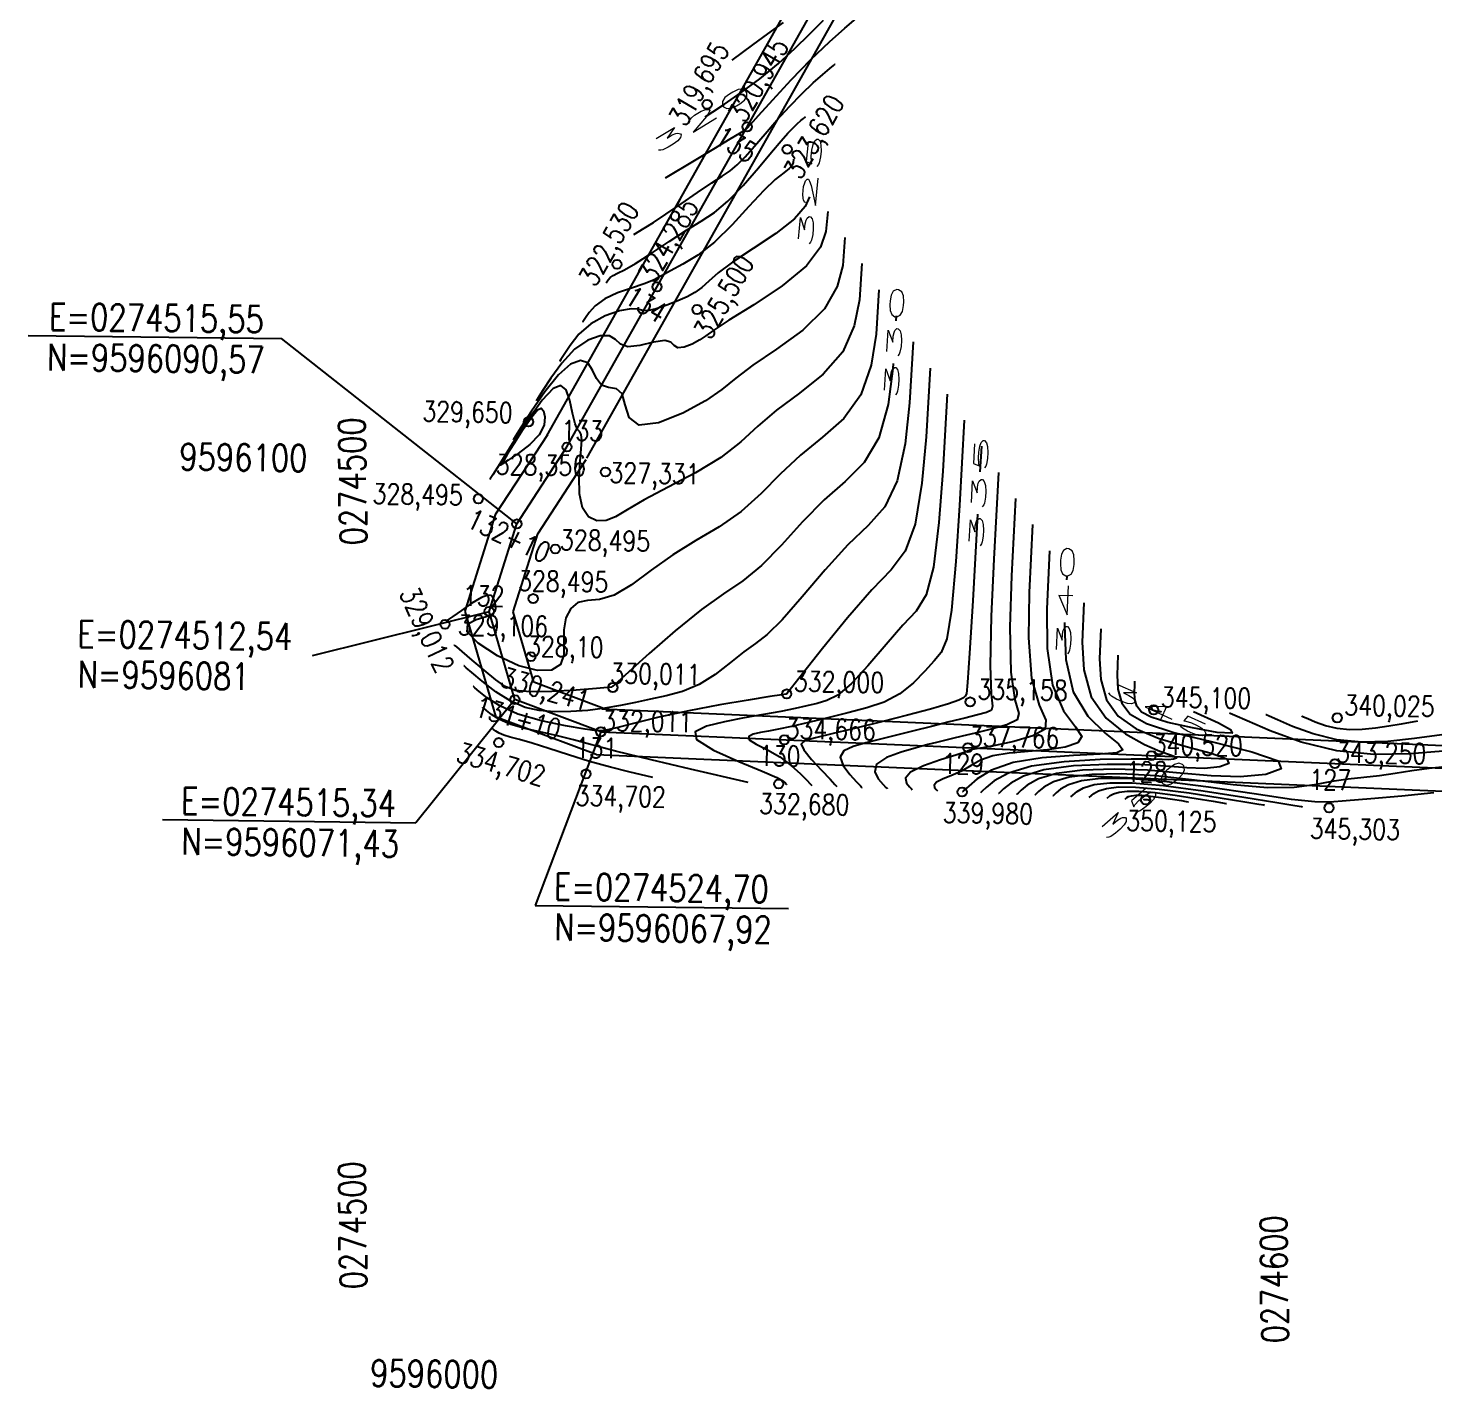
# Model space of a CAD drawing. Header units: millimetres. Extents: x 276147 to 291056, y 9594849 to 9609891.
# Drawn here: x 282747.4 to 282900.5, y 9603649.4 to 9603797.4 of the extents above; entities that cross this region are included whole.
import ezdxf
from ezdxf.enums import TextEntityAlignment as Align

# ---------------------------------------------------------------- set-up
doc = ezdxf.new("R2010")
doc.units = ezdxf.units.MM
doc.header["$LTSCALE"] = 10
doc.linetypes.add('CONTINUO', pattern=[0])
for name, color, linetype in [('Curvas mestras', 30, 'Continuous'), ('Curvas simples', 9, 'Continuous'), ('Curvas texto', 2, 'Continuous'), ('LINHA02', 8, 'Continuous'), ('TEXTO-PAPEL', 7, 'Continuous'), ('TEXTO02', 3, 'Continuous'), ('Top_malha_coord', 8, 'Continuous')]:
    doc.layers.add(name, color=color, linetype=linetype)
doc.styles.add('ROMANS', font='romans.shx', dxfattribs={"width": 0.8, "height": 4})
doc.styles.add('SIMPLEX', font='simplex', dxfattribs={"height": 0.2})

# ---------------------------------------------------------------- blocks, each defined once
blk = doc.blocks.new('Curvas')
at = {"layer": 'Curvas mestras', "linetype": 'CONTINUO'}
for points in [[(274536.068658, 9596133.833814, 320), (274536.902172, 9596134.36753, 320), (274538.18938, 9596135.22857, 320), (274539.9726, 9596136.469699, 320), (274542.026804, 9596137.983763, 320), (274544.06013, 9596139.623627, 320), (274545.848486, 9596141.261944, 320), (274547.438867, 9596142.850508, 320), (274548.946041, 9596144.360898, 320)], [(274547.433571, 9596125.103606, 325), (274546.974912, 9596124.053117, 325), (274545.812895, 9596122.709245, 325), (274543.767609, 9596121.135113, 325), (274541.306189, 9596119.50537, 325), (274539.057531, 9596118.022546, 325), (274537.496604, 9596116.843901, 325), (274536.482668, 9596115.945621, 325), (274535.721055, 9596115.258622, 325), (274534.956861, 9596114.714688, 325), (274534.094237, 9596114.249075, 325), (274533.0771, 9596113.797907, 325), (274531.895996, 9596113.327493, 325), (274530.727989, 9596112.924881, 325), (274529.796774, 9596112.707306, 325), (274529.228036, 9596112.739371, 325), (274528.755419, 9596112.87516, 325), (274528.014561, 9596112.916127, 325), (274526.755037, 9596112.694086, 325), (274525.182187, 9596112.162288, 325), (274523.615293, 9596111.304345, 325), (274522.320309, 9596110.154153, 325), (274521.349886, 9596108.946749, 325), (274520.703349, 9596107.96745, 325), (274520.362181, 9596107.4255, 325), (274520.236488, 9596107.225835, 325), (274520.218531, 9596107.197311, 325)], [(274556.852464, 9596112.165731, 330), (274556.818509, 9596111.62053, 330)], [(274556.529805, 9596106.984894, 330), (274556.49585, 9596106.439693, 330), (274555.988888, 9596102.525408, 330), (274554.996174, 9596098.870164, 330), (274553.391001, 9596096.183637, 330), (274551.326278, 9596094.131653, 330), (274549.024819, 9596092.119078, 330), (274546.683241, 9596089.721219, 330), (274544.393377, 9596087.195153, 330), (274542.220864, 9596084.968399, 330), (274540.179146, 9596083.313516, 330), (274538.072908, 9596081.883232, 330), (274535.654645, 9596080.175314, 330), (274532.813667, 9596077.873606, 330), (274529.98656, 9596075.406247, 330), (274527.746726, 9596073.387449, 330), (274526.507671, 9596072.269691, 330), (274526.043314, 9596071.858511, 330), (274525.967676, 9596071.797713, 330), (274525.959138, 9596071.790717, 330), (274525.953505, 9596071.779411, 330), (274525.950944, 9596071.765299, 330), (274525.88706, 9596071.745007, 330), (274525.439233, 9596071.695645, 330), (274524.220283, 9596071.589448, 330), (274522.025762, 9596071.419656, 330), (274519.382148, 9596071.263548, 330), (274516.998649, 9596071.219408, 330), (274515.391375, 9596071.377661, 330), (274514.304036, 9596071.797279, 330), (274513.287245, 9596072.529373, 330), (274512.019031, 9596073.56947, 330), (274510.687099, 9596074.690763, 330), (274509.606569, 9596075.610864, 330), (274509.008571, 9596076.121312, 330), (274508.788256, 9596076.309372, 330), (274508.756782, 9596076.336238, 330)], [(274566.144363, 9596097.960191, 335), (274565.991882, 9596095.194253, 335)], [(274565.736221, 9596090.556676, 335), (274565.583741, 9596087.790738, 335), (274565.207753, 9596081.117359, 335), (274564.870955, 9596075.434936, 335), (274564.648743, 9596072.237408, 335), (274564.509644, 9596071.011368, 335), (274564.395466, 9596070.741568, 335), (274564.208905, 9596070.575545, 335), (274563.696199, 9596070.311947, 335), (274562.564471, 9596069.912206, 335), (274560.622497, 9596069.355051, 335), (274558.085655, 9596068.688414, 335), (274555.270976, 9596067.97753, 335), (274552.486345, 9596067.286555, 335), (274550.003073, 9596066.67534, 335), (274548.083322, 9596066.202659, 335), (274546.933298, 9596065.878958, 335), (274546.535365, 9596065.52136, 335), (274546.815926, 9596064.89866, 335), (274547.652218, 9596063.874959, 335), (274548.724817, 9596062.695584, 335), (274549.665133, 9596061.701169, 335), (274550.193833, 9596061.146375, 335), (274550.388618, 9596060.941978, 335), (274550.416444, 9596060.912778, 335)], [(274575.436263, 9596083.754651, 340), (274575.420879, 9596083.41519, 340)], [(274575.210615, 9596078.775334, 340), (274575.195232, 9596078.435873, 340), (274575.353518, 9596074.757362, 340), (274576.13876, 9596071.238181, 340), (274577.731983, 9596068.565913, 340), (274579.612709, 9596066.738605, 340), (274581.085089, 9596065.58192, 340), (274581.563618, 9596064.923504, 340), (274580.904188, 9596064.598927, 340), (274579.073034, 9596064.445741, 340), (274576.162235, 9596064.306701, 340), (274572.767228, 9596064.045376, 340), (274569.609289, 9596063.530537, 340), (274567.261454, 9596062.69758, 340), (274565.70379, 9596061.748401, 340), (274564.768121, 9596060.951519, 340), (274564.289089, 9596060.507323, 340), (274564.112603, 9596060.343672, 340), (274564.087391, 9596060.320293, 340)], [(274585.554244, 9596069.136331, 345), (274585.673933, 9596069.071284, 345), (274585.68934, 9596069.032732, 345), (274585.542062, 9596069.041906, 345), (274585.298061, 9596069.085346, 345), (274585.054384, 9596069.140919, 345), (274584.887797, 9596069.191711, 345), (274584.79392, 9596069.241674, 345), (274584.74809, 9596069.299978, 345), (274584.728363, 9596069.371594, 345), (274584.723664, 9596069.444684, 345), (274584.725637, 9596069.503211, 345), (274584.727414, 9596069.535511, 345), (274584.728069, 9596069.547411, 345), (274584.728162, 9596069.549111, 345)], [(274615.436769, 9596060.216487, 345), (274611.933172, 9596059.858913, 345), (274608.570352, 9596059.582535, 345), (274605.86576, 9596059.369958, 345), (274604.079715, 9596059.225251, 345), (274602.444016, 9596059.238333, 345), (274599.933328, 9596059.520582, 345), (274595.860888, 9596060.123378, 345), (274590.89421, 9596060.858098, 345), (274586.039375, 9596061.476118, 345), (274582.111523, 9596061.780034, 345), (274579.162014, 9596061.777308, 345), (274577.051265, 9596061.526623, 345), (274575.636874, 9596061.09923, 345), (274574.76517, 9596060.616655, 345), (274574.279666, 9596060.212991, 345), (274574.037193, 9596059.988151, 345), (274573.947861, 9596059.905315, 345), (274573.935099, 9596059.893482, 345)], [(274583.803053, 9596059.484309, 350), (274583.824314, 9596059.496079, 350), (274583.858811, 9596059.506503, 350), (274583.910667, 9596059.512555, 350), (274583.985221, 9596059.512185, 350), (274584.088122, 9596059.503588, 350), (274584.219038, 9596059.486341, 350), (274584.353733, 9596059.465557, 350), (274584.461993, 9596059.447732, 350), (274584.521788, 9596059.437753, 350), (274584.543817, 9596059.434076, 350), (274584.546965, 9596059.433551, 350)]]:
    blk.add_polyline3d(points, dxfattribs=at)
at = {"layer": 'Curvas simples', "linetype": 'CONTINUO'}
for points in [[(274538.993716, 9596140.01528, 319), (274541.267573, 9596141.676071, 319), (274542.902495, 9596142.866389, 319), (274544.58811, 9596144.086475, 319)], [(274531.766286, 9596127.174127, 321), (274534.924175, 9596129.077182, 321), (274537.007848, 9596130.334199, 321), (274538.805558, 9596131.421406, 321), (274539.85839, 9596132.062835, 321), (274540.306168, 9596132.340531, 321), (274540.438398, 9596132.426042, 321), (274540.498153, 9596132.464355, 321), (274540.54276, 9596132.494195, 321), (274540.583112, 9596132.527726, 321), (274540.670734, 9596132.621778, 321), (274541.019691, 9596133.011843, 321), (274541.884683, 9596133.978078, 321), (274543.426132, 9596135.686815, 321), (274545.427359, 9596137.849075, 321), (274547.57741, 9596140.062052, 321), (274549.591393, 9596141.980452, 321), (274551.288665, 9596143.489022, 321), (274552.514645, 9596144.530022, 321), (274553.175288, 9596145.084517, 321), (274553.418682, 9596145.288805, 321), (274553.453453, 9596145.317989, 321)], [(274528.305968, 9596121.026332, 322), (274529.438253, 9596121.712612, 322), (274530.428674, 9596122.337411, 322), (274531.780537, 9596123.228009, 322), (274533.461124, 9596124.375422, 322), (274535.229128, 9596125.591899, 322), (274536.791095, 9596126.644994, 322), (274537.937301, 9596127.379891, 322), (274538.792945, 9596127.952279, 322), (274539.566957, 9596128.595473, 322), (274540.435039, 9596129.494694, 322), (274541.439977, 9596130.642772, 322), (274542.591333, 9596131.984445, 322), (274543.882836, 9596133.453878, 322), (274545.244908, 9596134.942964, 322), (274546.592139, 9596136.333025, 322), (274547.837426, 9596137.519211, 322), (274548.886885, 9596138.451991, 322), (274549.644933, 9596139.095662, 322), (274550.053422, 9596139.438518, 322), (274550.203918, 9596139.564834, 322), (274550.225418, 9596139.582879, 322)], [(274525.282069, 9596115.756573, 323), (274525.501623, 9596116.090589, 323), (274525.716212, 9596116.328227, 323), (274526.043874, 9596116.568502, 323), (274526.530242, 9596116.80167, 323), (274527.300335, 9596117.169138, 323), (274528.49902, 9596117.850099, 323), (274530.194243, 9596118.947032, 323), (274532.146263, 9596120.25556, 323), (274534.038421, 9596121.494597, 323), (274535.641524, 9596122.482288, 323), (274537.076265, 9596123.433721, 323), (274538.550803, 9596124.663221, 323), (274540.199344, 9596126.367609, 323), (274541.860264, 9596128.273701, 323), (274543.297983, 9596129.990811, 323), (274544.339541, 9596131.220942, 323), (274545.062457, 9596132.036854, 323), (274545.606868, 9596132.603997, 323), (274546.083459, 9596133.05797, 323), (274546.485104, 9596133.414959, 323), (274546.775221, 9596133.661303, 323), (274546.931557, 9596133.792519, 323), (274546.989154, 9596133.840862, 323), (274546.997382, 9596133.847768, 323)], [(274545.702184, 9596129.212379, 324), (274545.667215, 9596128.863312, 324), (274545.540918, 9596128.574047, 324), (274545.220942, 9596128.203995, 324), (274544.623934, 9596127.729281, 324), (274543.709456, 9596126.991711, 324), (274542.447802, 9596125.799511, 324), (274540.839573, 9596124.058111, 324), (274539.006597, 9596122.06175, 324), (274537.101014, 9596120.201875, 324), (274535.268464, 9596118.784734, 324), (274533.628601, 9596117.775802, 324), (274532.294583, 9596117.055359, 324), (274531.312148, 9596116.511808, 324), (274530.457369, 9596116.066048, 324), (274529.438901, 9596115.6471, 324), (274528.063363, 9596115.190468, 324), (274526.529237, 9596114.657587, 324), (274525.132967, 9596114.016377, 324), (274524.108152, 9596113.26488, 324), (274523.436991, 9596112.52163, 324), (274523.038836, 9596111.935284, 324), (274522.835792, 9596111.612747, 324), (274522.760987, 9596111.493918, 324), (274522.7503, 9596111.476942, 324)], [(274549.418944, 9596123.530163, 326), (274549.225538, 9596121.358857, 326), (274548.613796, 9596119.651847, 326), (274547.09635, 9596117.618347, 326), (274544.456286, 9596115.431985, 326), (274541.351413, 9596113.358805, 326), (274538.65822, 9596111.687953, 326), (274537.018962, 9596110.618226, 326), (274536.138961, 9596109.987018, 326), (274535.489307, 9596109.541375, 326), (274534.668793, 9596109.097875, 326), (274533.787028, 9596108.751228, 326), (274533.081329, 9596108.665682, 326), (274532.687887, 9596108.926813, 326), (274532.338402, 9596109.30552, 326), (274531.663451, 9596109.494035, 326), (274530.428773, 9596109.293872, 326), (274528.940744, 9596108.94367, 326), (274527.640898, 9596108.791353, 326), (274526.836033, 9596109.07276, 326), (274526.293982, 9596109.575402, 326), (274525.647838, 9596109.974704, 326), (274524.621065, 9596109.991344, 326), (274523.298603, 9596109.526993, 326), (274521.855761, 9596108.528573, 326), (274520.460804, 9596107.024541, 326), (274519.253823, 9596105.369506, 326), (274518.367863, 9596103.999616, 326), (274517.88857, 9596103.238253, 326), (274517.711989, 9596102.957752, 326), (274517.686763, 9596102.91768, 326)], [(274551.277324, 9596120.689055, 327), (274551.043116, 9596117.629066, 327), (274550.457569, 9596115.370238, 327), (274549.071306, 9596112.931301, 327), (274546.689965, 9596110.619898, 327), (274543.845129, 9596108.552017, 327), (274541.249869, 9596106.795734, 327), (274539.395169, 9596105.375456, 327), (274537.883669, 9596104.140902, 327), (274536.095921, 9596102.898126, 327), (274533.634378, 9596101.567624, 327), (274530.989085, 9596100.527685, 327), (274528.871987, 9596100.271047, 327), (274527.781596, 9596101.088386, 327), (274527.362693, 9596102.462138, 327), (274527.046627, 9596103.672682, 327), (274526.403409, 9596104.203274, 327), (274525.557699, 9596104.348687, 327), (274524.772819, 9596104.606572, 327), (274524.233007, 9596105.326497, 327), (274523.806167, 9596106.265686, 327), (274523.281116, 9596107.033281, 327), (274522.487094, 9596107.288602, 327), (274521.415019, 9596106.891699, 327), (274520.096229, 9596105.752801, 327), (274518.6013, 9596103.894928, 327), (274517.157761, 9596101.792264, 327), (274516.032377, 9596100.031782, 327), (274515.41496, 9596099.051007, 327), (274515.18749, 9596098.689668, 327), (274515.154994, 9596098.638049, 327)], [(274553.135704, 9596117.847947, 328), (274552.860694, 9596113.899275, 328), (274552.301342, 9596111.088628, 328), (274551.046262, 9596108.244256, 328), (274548.923643, 9596105.807811, 328), (274546.338845, 9596103.745229, 328), (274543.841519, 9596101.903516, 328), (274541.811344, 9596100.151252, 328), (274539.948109, 9596098.443325, 328), (274537.781633, 9596096.756193, 328), (274535.01415, 9596095.086886, 328), (274532.037568, 9596093.514709, 328), (274529.41621, 9596092.139533, 328), (274527.564882, 9596091.049301, 328), (274526.300303, 9596090.284229, 328), (274525.28967, 9596089.872603, 328), (274524.283138, 9596089.85108, 328), (274523.362674, 9596090.289788, 328), (274522.693199, 9596091.267227, 328), (274522.388464, 9596092.79118, 328), (274522.357537, 9596094.586566, 328), (274522.458315, 9596096.307594, 328), (274522.565433, 9596097.669949, 328), (274522.620469, 9596098.635246, 328), (274522.581739, 9596099.226579, 328), (274522.423063, 9596099.520158, 328), (274522.180281, 9596099.804638, 328), (274521.904739, 9596100.421791, 328), (274521.629981, 9596101.580233, 328), (274521.318352, 9596102.955971, 328), (274520.914394, 9596104.091857, 328), (274520.353123, 9596104.58586, 328), (274519.531434, 9596104.256404, 328), (274518.336696, 9596102.977028, 328), (274516.741795, 9596100.765315, 328), (274515.061698, 9596098.215022, 328), (274513.696891, 9596096.063948, 328), (274512.941349, 9596094.86376, 328), (274512.662991, 9596094.421585, 328), (274512.623225, 9596094.358417, 328)], [(274554.994084, 9596115.006839, 329), (274554.678272, 9596110.169484, 329), (274554.145115, 9596106.807018, 329), (274553.021218, 9596103.55721, 329), (274551.157322, 9596100.995724, 329), (274548.832562, 9596098.938441, 329), (274546.433169, 9596097.011297, 329), (274544.247292, 9596094.936236, 329), (274542.170743, 9596092.819239, 329), (274540.001248, 9596090.862296, 329), (274537.596648, 9596089.200201, 329), (274535.055238, 9596087.69897, 329), (274532.535428, 9596086.157424, 329), (274530.175796, 9596084.465658, 329), (274528.035605, 9596082.878871, 329), (274526.154283, 9596081.743538, 329), (274524.562118, 9596081.274371, 329), (274523.252821, 9596081.159026, 329), (274522.210959, 9596080.953395, 329), (274521.426189, 9596080.310432, 329), (274520.908535, 9596079.271319, 329), (274520.673113, 9596077.974301, 329), (274520.678945, 9596076.567729, 329), (274520.660683, 9596075.240396, 329), (274520.296888, 9596074.191202, 329), (274519.334721, 9596073.595321, 329), (274517.795751, 9596073.533012, 329), (274515.770149, 9596074.060806, 329), (274513.439388, 9596075.162087, 329), (274511.350143, 9596076.527655, 329), (274510.140395, 9596077.775162, 329), (274510.227827, 9596078.612737, 329), (274511.148951, 9596079.110421, 329), (274512.219986, 9596079.428733, 329), (274512.896694, 9596079.706493, 329), (274513.193015, 9596079.995716, 329), (274513.262436, 9596080.326721, 329), (274513.23436, 9596080.714983, 329), (274513.141874, 9596081.11662, 329), (274512.993984, 9596081.472908, 329), (274512.777408, 9596081.717931, 329), (274512.389705, 9596081.757003, 329), (274511.70615, 9596081.488248, 329), (274510.674017, 9596080.869365, 329), (274509.528601, 9596080.096366, 329), (274508.577197, 9596079.424839, 329), (274508.048037, 9596079.04794, 329), (274507.853083, 9596078.909082, 329), (274507.825232, 9596078.889246, 329)], [(274558.710844, 9596109.324623, 331), (274558.313428, 9596102.709902, 331), (274557.832661, 9596098.243798, 331), (274556.97113, 9596094.183119, 331), (274555.62468, 9596091.37155, 331), (274553.819994, 9596089.324865, 331), (274551.616468, 9596087.226859, 331), (274549.11919, 9596084.506203, 331), (274546.616012, 9596081.571068, 331), (274544.440479, 9596079.074502, 331), (274542.817959, 9596077.478118, 331), (274541.541099, 9596076.47779, 331), (274540.294367, 9596075.577956, 331), (274538.829723, 9596074.412044, 331), (274537.169092, 9596073.129433, 331), (274535.40189, 9596072.008488, 331), (274533.608755, 9596071.25478, 331), (274531.835202, 9596070.782696, 331), (274530.117968, 9596070.433829, 331), (274528.473898, 9596070.082707, 331), (274526.840275, 9596069.735602, 331), (274525.134491, 9596069.431722, 331), (274523.306742, 9596069.206236, 331), (274521.438439, 9596069.078141, 331), (274519.6438, 9596069.062397, 331), (274518.001705, 9596069.18775, 331), (274516.449693, 9596069.538109, 331), (274514.889968, 9596070.211172, 331), (274513.279385, 9596071.237265, 331), (274511.793401, 9596072.377228, 331), (274510.662123, 9596073.324528, 331), (274510.044819, 9596073.851456, 331), (274509.817391, 9596074.045587, 331), (274509.784902, 9596074.07332, 331)], [(274560.569223, 9596106.483515, 332), (274560.131006, 9596098.980111, 332), (274559.676434, 9596093.962188, 332), (274558.946086, 9596089.496073, 332), (274557.858358, 9596086.559463, 332), (274556.313709, 9596084.51808, 332), (274554.208116, 9596082.334651, 332), (274551.555132, 9596079.29121, 332), (274548.838635, 9596075.947022, 332), (274546.660078, 9596073.180656, 332), (274545.457374, 9596071.643347, 332), (274545.014265, 9596071.076965, 332), (274544.950953, 9596070.996046, 332), (274544.883291, 9596070.985335, 332), (274544.40974, 9596070.91043, 332), (274543.124416, 9596070.70714, 332), (274540.767124, 9596070.328738, 332), (274537.660437, 9596069.798362, 332), (274534.272621, 9596069.15661, 332), (274531.040347, 9596068.455851, 332), (274528.27392, 9596067.795518, 332), (274526.252051, 9596067.286812, 332), (274525.088846, 9596067.017973, 332), (274524.239975, 9596066.985397, 332), (274522.996498, 9596067.162517, 332), (274520.866942, 9596067.52712, 332), (274518.229677, 9596068.074392, 332), (274515.680538, 9596068.803872, 332), (274513.701768, 9596069.684837, 332), (274512.321252, 9596070.565516, 332), (274511.453284, 9596071.263878, 332), (274511.002729, 9596071.648469, 332), (274510.836735, 9596071.790161, 332), (274510.813021, 9596071.810403, 332)], [(274562.427603, 9596103.642407, 333), (274561.948584, 9596095.25032, 333), (274561.520207, 9596089.680578, 333), (274560.921043, 9596084.809027, 333), (274560.12182, 9596081.785445, 333), (274559.045688, 9596080.01584, 333), (274557.603901, 9596078.470283, 333), (274555.773061, 9596076.385972, 333), (274553.791163, 9596074.068637, 333), (274551.961554, 9596072.091139, 333), (274550.507935, 9596070.879448, 333), (274549.335447, 9596070.271979, 333), (274548.26959, 9596069.960254, 333), (274547.148155, 9596069.686526, 333), (274545.858108, 9596069.395947, 333), (274544.298708, 9596069.084401, 333), (274542.412715, 9596068.747301, 333), (274540.316893, 9596068.378202, 333), (274538.171508, 9596067.970191, 333), (274536.214248, 9596067.501015, 333), (274534.992476, 9596066.887047, 333), (274535.130979, 9596066.02932, 333), (274536.970757, 9596064.887651, 333), (274539.717671, 9596063.657007, 333), (274542.293796, 9596062.59114, 333), (274543.86545, 9596061.883277, 333), (274544.575923, 9596061.484556, 333), (274544.812747, 9596061.28559, 333), (274544.903649, 9596061.190202, 333), (274544.937139, 9596061.155059, 333), (274544.941923, 9596061.150038, 333)], [(274564.285983, 9596100.801299, 334), (274563.766162, 9596091.520529, 334), (274563.36398, 9596085.398969, 334), (274562.895999, 9596080.121982, 334), (274562.385281, 9596077.011426, 334), (274561.777666, 9596075.513604, 334), (274560.999684, 9596074.605926, 334), (274559.990983, 9596073.480759, 334), (274558.743681, 9596072.190292, 334), (274557.263012, 9596071.001672, 334), (274555.558471, 9596070.115605, 334), (274553.656594, 9596069.467046, 334), (274551.588179, 9596068.924509, 334), (274549.412959, 9596068.38775, 334), (274547.306406, 9596067.881486, 334), (274545.472931, 9596067.461672, 334), (274544.058804, 9596067.16601, 334), (274542.977754, 9596066.959178, 334), (274542.085369, 9596066.787603, 334), (274541.302935, 9596066.600046, 334), (274540.814519, 9596066.354606, 334), (274540.869887, 9596066.011721, 334), (274541.623179, 9596065.536625, 334), (274542.846044, 9596064.913747, 334), (274544.214507, 9596064.132312, 334), (274545.448762, 9596063.213459, 334), (274546.445688, 9596062.305975, 334), (274547.146332, 9596061.590558, 334), (274547.521302, 9596061.197082, 334), (274547.659448, 9596061.052117, 334), (274547.679184, 9596061.031408, 334)], [(274568.002743, 9596095.119083, 336), (274567.49237, 9596085.677144, 336), (274567.212709, 9596079.452531, 336), (274567.088151, 9596074.093366, 336), (274567.201655, 9596070.971985, 336), (274567.351491, 9596069.649971, 336), (274567.264757, 9596069.236217, 336), (274566.723602, 9596068.981654, 336), (274565.730384, 9596068.705361, 336), (274564.342512, 9596068.368451, 336), (274562.631953, 9596067.945814, 336), (274560.728914, 9596067.467444, 336), (274558.778164, 9596066.977109, 336), (274556.904844, 9596066.511056, 336), (274555.1556, 9596066.075442, 336), (274553.557453, 9596065.668898, 336), (274552.168346, 9596065.27191, 336), (274551.169907, 9596064.792364, 336), (274550.774686, 9596064.119997, 336), (274551.092249, 9596063.203097, 336), (274551.820225, 9596062.224159, 336), (274552.553259, 9596061.424227, 336), (274552.975794, 9596060.980838, 336), (274553.131465, 9596060.817484, 336), (274553.153704, 9596060.794148, 336)], [(274569.861123, 9596092.277975, 337), (274569.418086, 9596083.866826, 337), (274569.247911, 9596078.278739, 337), (274569.350803, 9596073.37957, 337), (274569.808882, 9596070.364944, 337), (274570.213954, 9596068.877947, 337), (274570.035251, 9596068.173529, 337), (274568.918691, 9596067.633832, 337), (274567.216949, 9596067.14977, 337), (274565.459389, 9596066.73945, 337), (274564.063176, 9596066.413624, 337), (274562.996693, 9596066.153628, 337), (274562.116123, 9596065.933446, 337), (274561.273201, 9596065.722745, 337), (274560.301859, 9596065.473942, 337), (274559.031584, 9596065.135137, 337), (274557.403393, 9596064.664862, 337), (274555.804448, 9596064.063368, 337), (274554.733446, 9596063.341334, 337), (274554.532279, 9596062.531235, 337), (274554.915632, 9596061.752733, 337), (274555.441385, 9596061.147286, 337), (274555.757756, 9596060.815301, 337), (274555.874313, 9596060.692991, 337), (274555.890964, 9596060.675518, 337)], [(274571.719503, 9596089.436867, 338), (274571.343801, 9596082.056508, 338), (274571.283113, 9596077.104947, 338), (274571.613456, 9596072.665774, 338), (274572.426732, 9596069.760217, 338), (274573.161404, 9596068.124435, 338), (274573.092574, 9596067.173316, 338), (274571.748499, 9596066.425648, 338), (274569.670052, 9596065.815811, 338), (274567.651264, 9596065.382083, 338), (274566.311945, 9596065.142184, 338), (274565.575038, 9596065.031615, 338), (274565.189265, 9596064.965316, 338), (274564.894382, 9596064.863646, 338), (274564.394276, 9596064.66861, 338), (274563.383865, 9596064.32763, 338), (274561.713248, 9596063.809815, 338), (274559.853237, 9596063.171023, 338), (274558.429822, 9596062.488801, 338), (274557.894567, 9596061.837486, 338), (274558.001322, 9596061.278572, 338), (274558.329511, 9596060.870344, 338), (274558.539717, 9596060.649764, 338), (274558.617161, 9596060.568497, 338), (274558.628225, 9596060.556888, 338)], [(274573.577883, 9596086.595759, 339), (274573.269517, 9596080.246191, 339), (274573.318316, 9596075.931154, 339), (274573.876108, 9596071.951977, 339), (274575.079357, 9596069.163065, 339), (274576.387057, 9596067.43152, 339), (274577.088831, 9596066.377618, 339), (274576.656058, 9596065.674576, 339), (274575.28712, 9596065.207369, 339), (274573.362149, 9596064.913912, 339), (274571.236951, 9596064.724314, 339), (274569.170021, 9596064.537464, 339), (274567.395524, 9596064.244447, 339), (274566.069681, 9596063.772819, 339), (274565.036932, 9596063.196033, 339), (274564.063769, 9596062.624015, 339), (274562.994485, 9596062.142938, 339), (274561.984563, 9596061.743953, 339), (274561.267286, 9596061.394457, 339), (274561.002361, 9596061.072089, 339), (274561.0552, 9596060.795455, 339), (274561.217637, 9596060.593403, 339), (274561.321678, 9596060.484226, 339), (274561.360009, 9596060.444004, 339), (274561.365485, 9596060.438258, 339)], [(274577.294642, 9596080.913543, 341), (274577.110218, 9596076.632027, 341), (274577.302881, 9596073.63534, 341), (274578.111706, 9596070.699111, 341), (274579.741004, 9596068.357032, 341), (274581.841994, 9596066.64745, 341), (274583.927621, 9596065.484877, 341), (274585.588703, 9596064.774024, 341), (274586.72756, 9596064.380415, 341), (274587.324383, 9596064.159771, 341), (274587.391394, 9596063.99488, 341), (274587.068917, 9596063.876785, 341), (274586.529305, 9596063.82359, 341), (274585.838973, 9596063.84139, 341), (274584.640596, 9596063.888245, 341), (274582.47091, 9596063.910202, 341), (274579.092722, 9596063.84796, 341), (274575.173112, 9596063.620817, 341), (274571.605228, 9596063.14272, 341), (274569.086921, 9596062.381752, 341), (274567.534864, 9596061.522532, 341), (274566.67043, 9596060.803813, 341), (274566.238709, 9596060.403488, 341), (274566.079655, 9596060.256, 341), (274566.056932, 9596060.234931, 341)], [(274579.153022, 9596078.072435, 342), (274579.013579, 9596074.835191, 342), (274579.159251, 9596072.569404, 342), (274579.770802, 9596070.349328, 342), (274581.052788, 9596068.568778, 342), (274582.991881, 9596067.208203, 342), (274585.520284, 9596066.14471, 342), (274588.456283, 9596065.271123, 342), (274591.162511, 9596064.543149, 342), (274592.887682, 9596063.93221, 342), (274593.094298, 9596063.423798, 342), (274592.099994, 9596063.05967, 342), (274590.436189, 9596062.895651, 342), (274588.509157, 9596062.955684, 342), (274586.224587, 9596063.136183, 342), (274583.363026, 9596063.301681, 342), (274579.847423, 9596063.330978, 342), (274576.170338, 9596063.159939, 342), (274572.966737, 9596062.738696, 342), (274570.724409, 9596062.061122, 342), (274569.34244, 9596061.296063, 342), (274568.572739, 9596060.656108, 342), (274568.18833, 9596060.299654, 342), (274568.046706, 9596060.168329, 342), (274568.026474, 9596060.149568, 342)], [(274581.011402, 9596075.231327, 343), (274580.916941, 9596073.038355, 343), (274581.015622, 9596071.503467, 343), (274581.429898, 9596069.999545, 343), (274582.364571, 9596068.780525, 343), (274584.141768, 9596067.768957, 343), (274587.112947, 9596066.804543, 343), (274591.323864, 9596065.768222, 343), (274595.597461, 9596064.705883, 343), (274598.450981, 9596063.704649, 343), (274598.797202, 9596062.852715, 343), (274597.131071, 9596062.242555, 343), (274594.343074, 9596061.967713, 343), (274591.17934, 9596062.069977, 343), (274587.808579, 9596062.38412, 343), (274584.255143, 9596062.69316, 343), (274580.602123, 9596062.813997, 343), (274577.167563, 9596062.699062, 343), (274574.328246, 9596062.334672, 343), (274572.361897, 9596061.740491, 343), (274571.150017, 9596061.069593, 343), (274570.475048, 9596060.508402, 343), (274570.137951, 9596060.19582, 343), (274570.013758, 9596060.080658, 343), (274569.996016, 9596060.064206, 343)], [(274589.244857, 9596069.077296, 344), (274591.95668, 9596067.849637, 344), (274593.273264, 9596067.134123, 344), (274593.442735, 9596066.710055, 344), (274591.822687, 9596066.810967, 344), (274589.138671, 9596067.288803, 344), (274586.458229, 9596067.900109, 344), (274584.625764, 9596068.458816, 344), (274583.593118, 9596069.00841, 344), (274583.088994, 9596069.649762, 344), (274582.871992, 9596070.43753, 344), (274582.820302, 9596071.241519, 344), (274582.842011, 9596071.885318, 344), (274582.861554, 9596072.240619, 344), (274582.868754, 9596072.371519, 344), (274582.869782, 9596072.390219, 344)], [(274540.746673, 9596061.36256, 333), (274534.462707, 9596062.809444, 333), (274530.205326, 9596063.807228, 333), (274526.305267, 9596064.756153, 333), (274523.582554, 9596065.473514, 333), (274521.726813, 9596065.992848, 333), (274520.145072, 9596066.401754, 333), (274518.385248, 9596066.780792, 333), (274516.558802, 9596067.182374, 333), (274514.918088, 9596067.651872, 333), (274513.663997, 9596068.208054, 333), (274512.791584, 9596068.763261, 333), (274512.244445, 9596069.203227, 333), (274511.960638, 9596069.445483, 333), (274511.856078, 9596069.534735, 333), (274511.841141, 9596069.547485, 333)], [(274630.088435, 9596067.307087, 343), (274629.186941, 9596067.067333, 343), (274628.480493, 9596066.884788, 343), (274627.642836, 9596066.677525, 343), (274626.703562, 9596066.460164, 343), (274625.551759, 9596066.216114, 343), (274624.041388, 9596065.920979, 343), (274622.046858, 9596065.561144, 343), (274619.524379, 9596065.166109, 343), (274616.450613, 9596064.776155, 343), (274612.845342, 9596064.459579, 343), (274608.900846, 9596064.396733, 343), (274604.852529, 9596064.795986, 343), (274600.960073, 9596065.762145, 343), (274597.580271, 9596066.985787, 343), (274595.094193, 9596068.053927, 343), (274593.748576, 9596068.653995, 343), (274593.252822, 9596068.875073, 343), (274593.182, 9596068.906655, 343)], [(274530.373774, 9596061.908059, 334), (274527.747457, 9596062.517185, 334), (274525.750267, 9596063.015172, 334), (274523.486955, 9596063.641198, 334), (274521.192371, 9596064.356954, 334), (274519.048625, 9596065.065129, 334), (274517.224642, 9596065.653661, 334), (274515.844083, 9596066.044635, 334), (274514.849546, 9596066.296714, 334), (274514.138365, 9596066.502711, 334), (274513.621108, 9596066.732111, 334), (274513.261276, 9596066.96111, 334), (274513.035605, 9596067.142577, 334), (274512.918548, 9596067.242497, 334), (274512.875421, 9596067.279309, 334), (274512.86926, 9596067.284568, 334)], [(274622.630944, 9596067.630303, 342), (274619.004792, 9596066.993363, 342), (274616.297916, 9596066.551836, 342), (274613.320178, 9596066.127454, 342), (274610.396308, 9596065.82332, 342), (274607.582262, 9596065.746979, 342), (274604.866805, 9596066.007083, 342), (274602.282738, 9596066.648483, 342), (274600.039003, 9596067.460817, 342), (274598.388582, 9596068.169918, 342), (274597.495273, 9596068.568282, 342), (274597.166159, 9596068.715048, 342), (274597.119143, 9596068.736015, 342)], [(274613.650719, 9596068.019517, 341), (274611.860594, 9596067.705078, 341), (274610.524288, 9596067.487109, 341), (274609.054265, 9596067.277604, 341), (274607.610835, 9596067.127462, 341), (274606.221623, 9596067.089774, 341), (274604.881081, 9596067.21818, 341), (274603.605402, 9596067.534821, 341), (274602.497736, 9596067.935846, 341), (274601.682971, 9596068.285909, 341), (274601.24197, 9596068.48257, 341), (274601.079496, 9596068.555024, 341), (274601.056286, 9596068.565374, 341)], [(274616.976271, 9596063.111643, 344), (274614.916167, 9596062.886908, 344), (274613.005589, 9596062.617487, 344), (274611.224705, 9596062.335832, 344), (274609.509764, 9596062.085102, 344), (274607.803999, 9596061.889875, 344), (274606.078588, 9596061.700395, 344), (274604.311693, 9596061.448324, 344), (274602.435301, 9596061.108033, 344), (274600.196706, 9596060.824742, 344), (274597.297023, 9596060.78638, 344), (274593.567173, 9596061.109191, 344), (274589.357277, 9596061.622673, 344), (274585.147259, 9596062.084639, 344), (274581.356823, 9596062.297015, 344), (274578.164789, 9596062.238185, 344), (274575.689755, 9596061.930648, 344), (274573.999386, 9596061.419861, 344), (274572.957594, 9596060.843124, 344), (274572.377357, 9596060.360697, 344), (274572.087572, 9596060.091985, 344), (274571.980809, 9596059.992986, 344), (274571.965557, 9596059.978844, 344)], [(274575.904641, 9596059.808119, 346), (274576.572747, 9596060.390186, 346), (274577.274362, 9596060.7786, 346), (274578.412774, 9596061.122599, 346), (274580.124, 9596061.322312, 346), (274582.584307, 9596061.310101, 346), (274585.980023, 9596061.026389, 346), (274590.300249, 9596060.457251, 346), (274594.745175, 9596059.771386, 346), (274598.317761, 9596059.183149, 346), (274600.290994, 9596058.853835, 346), (274601.017975, 9596058.732509, 346), (274601.12183, 9596058.715177, 346)], [(274577.874182, 9596059.722757, 347), (274578.380323, 9596060.163716, 347), (274578.91185, 9596060.45797, 347), (274579.774283, 9596060.718575, 347), (274581.070667, 9596060.869873, 347), (274582.934535, 9596060.860622, 347), (274585.507048, 9596060.645688, 347), (274588.779946, 9596060.214523, 347), (274592.147314, 9596059.694929, 347), (274594.853819, 9596059.249295, 347), (274596.348693, 9596058.999814, 347), (274596.899436, 9596058.907901, 347), (274596.978113, 9596058.89477, 347)], [(274579.843724, 9596059.637395, 348), (274580.1879, 9596059.937247, 348), (274580.549338, 9596060.137339, 348), (274581.135793, 9596060.314551, 348), (274582.017333, 9596060.417434, 348), (274583.284764, 9596060.411143, 348), (274585.034072, 9596060.264988, 348), (274587.259644, 9596059.971796, 348), (274589.549454, 9596059.618472, 348), (274591.389877, 9596059.31544, 348), (274592.406391, 9596059.145794, 348), (274592.780896, 9596059.083293, 348), (274592.834397, 9596059.074364, 348)], [(274581.813266, 9596059.552033, 349), (274581.995476, 9596059.710778, 349), (274582.186826, 9596059.816709, 349), (274582.497302, 9596059.910527, 349), (274582.964, 9596059.964994, 349), (274583.634993, 9596059.961664, 349), (274584.561097, 9596059.884288, 349), (274585.739341, 9596059.729068, 349), (274586.951593, 9596059.542014, 349), (274587.925935, 9596059.381586, 349), (274588.464089, 9596059.291773, 349), (274588.662357, 9596059.258684, 349), (274588.690681, 9596059.253957, 349)]]:
    blk.add_polyline3d(points, dxfattribs=at)
blk.add_polyline3d([(274513.75771, 9596095.902671, 329), (274515.251386, 9596098.26872, 329), (274516.262793, 9596099.828647, 329), (274517.188206, 9596101.171904, 329), (274517.825613, 9596101.934118, 329), (274518.21549, 9596102.122342, 329), (274518.458934, 9596101.836484, 329), (274518.608238, 9596101.179414, 329), (274518.520475, 9596100.265861, 329), (274518.003914, 9596099.213515, 329), (274516.965209, 9596098.142257, 329), (274515.704557, 9596097.180726, 329), (274514.620543, 9596096.459754, 329), (274514.013364, 9596096.067733, 329), (274513.789667, 9596095.923304, 329), (274513.75771, 9596095.902671, 329)], close=True, dxfattribs=at)
at = {"layer": 'Curvas texto', "style": 'SIMPLEX', "width": 3.299405}
for s, rotation, p, p2 in [('320', 31.29573219, (274530.599936, 9596129.631628, 320), (274541.474508, 9596136.242362, 320)), ('325', 84.27925783, (274547.609055, 9596119.331231, 325), (274548.87761, 9596131.994126, 325)), ('330', 86.43626174, (274557.027181, 9596102.905259, 330), (274557.818232, 9596115.606927, 330)), ('335', 86.84458573, (274566.262659, 9596086.48069, 335), (274566.963171, 9596099.187673, 335)), ('340', 87.40531336, (274575.776917, 9596074.704694, 340), (274576.35304, 9596087.417924, 340)), ('345', 335.64344383, (274579.324871, 9596071.133132, 345), (274590.918466, 9596065.88464, 345)), ('350', 41.06298805, (274579.487867, 9596054.730127, 350), (274589.083326, 9596063.08987, 350))]:
    blk.add_text(s, height=1.5, rotation=rotation, dxfattribs=at).set_placement(p, p2, align=Align.FIT)
blk = doc.blocks.new('est 1')
at = {"layer": 'LINHA02'}
for p, q in [((267084.72, 9592888.62), (267112.32, 9592888.27)), ((267137.94, 9592868.1), (267112.32, 9592888.27)), ((267134.93, 9592858.53), (267115.66, 9592853.73)), ((267137.73, 9592848.97), (267126.94, 9592835.56)), ((267147.09, 9592845.46), (267139.95, 9592826.57)), ((267099.34, 9592835.91), (267126.94, 9592835.56)), ((267139.95, 9592826.57), (267167.54, 9592826.23))]:
    blk.add_line(p, q, dxfattribs=at)
at = {"layer": 'TEXTO-PAPEL', "color": 7, "linetype": 'Continuous'}
for p, q in [((267143.4, 9592876.48), (267182.64, 9592946.19)), ((267137.94, 9592868.1), (267143.4, 9592876.48)), ((267134.92, 9592858.57), (267137.94, 9592868.1)), ((267137.73, 9592848.97), (267134.92, 9592858.57)), ((267147.09, 9592845.46), (267137.73, 9592848.97)), ((267147.09, 9592845.46), (267286.96, 9592839.4))]:
    blk.add_line(p, q, dxfattribs=at)
for centre in [(267158.66, 9592913.79), (267163.02, 9592911.34), (267167.38, 9592908.88), (267148.85, 9592896.36), (267153.21, 9592893.91), (267157.57, 9592891.45), (267139.21, 9592879.21), (267143.4, 9592876.48), (267147.59, 9592873.75), (267133.75, 9592870.83), (267137.94, 9592868.1), (267142.13, 9592865.37), (267139.72, 9592859.97), (267134.92, 9592858.57), (267130.12, 9592857.16), (267139.48, 9592853.65), (267137.73, 9592848.97), (267148.39, 9592850.29), (267167.33, 9592849.59), (267187.31, 9592848.72), (267207.29, 9592847.86), (267227.28, 9592846.99), (267147.09, 9592845.46), (267167.07, 9592844.59), (267135.97, 9592844.29), (267187.05, 9592843.73), (267207.03, 9592842.86), (267227.02, 9592841.99), (267145.47, 9592840.88), (267166.45, 9592839.78), (267186.43, 9592838.91), (267206.41, 9592838.05), (267226.39, 9592837.18)]:
    blk.add_circle(centre, 0.5, dxfattribs=at)
at = {"layer": 'Top_malha_coord', "color": 6}
for p, q in [((267141.22, 9592877.7), (267180.55, 9592947.58)), ((267145.58, 9592875.25), (267184.73, 9592944.8)), ((267135.66, 9592869.18), (267141.31, 9592877.84)), ((267140.22, 9592867.02), (267145.49, 9592875.11)), ((267132.31, 9592858.6), (267135.66, 9592869.18)), ((267137.53, 9592858.54), (267140.22, 9592867.02)), ((267135.68, 9592847.07), (267132.31, 9592858.6)), ((267139.78, 9592850.87), (267137.53, 9592858.54)), ((267147.97, 9592847.8), (267139.78, 9592850.87)), ((267147.2, 9592847.96), (267287.46, 9592841.88)), ((267146.59, 9592842.98), (267135.68, 9592847.07)), ((267146.59, 9592842.98), (267286.46, 9592836.92))]:
    blk.add_line(p, q, dxfattribs=at)
blk.add_blockref('Curvas', (-7377.62, -3221.41), dxfattribs=at)
at = {"style": 'ROMANS', "width": 0.8}
for s, height, rotation, p in [('E=0274515,55', 2.9046, 359.2617, (267087.01, 9592892.12)), ('N=9596090,57', 2.9046, 359.2617, (267086.8, 9592887.72)), ('0274500', 2.905, 90.836, (267118.7, 9592865.74)), ('9596100', 2.905, 359.2617, (267101.21, 9592876.88)), ('E=0274512,54', 2.9046, 359.2617, (267090.11, 9592857.58)), ('N=9596081', 2.905, 359.2617, (267090.14, 9592853.18)), ('E=0274515,34', 2.9046, 359.2617, (267101.4, 9592839.41)), ('N=9596071,43', 2.9046, 359.2617, (267101.43, 9592835.01)), ('E=0274524,70', 2.9046, 359.2617, (267142, 9592830.08)), ('N=9596067,92', 2.9046, 359.2617, (267142.03, 9592825.67)), ('0274500', 2.905, 90.836, (267118.7, 9592784.74)), ('0274600', 2.905, 90.836, (267219.07, 9592778.86)), ('9596000', 2.905, 359.2617, (267121.99, 9592777.1))]:
    blk.add_text(s, height=height, rotation=rotation, dxfattribs=at).set_placement(p, align=Align.TOP_LEFT)
at = {"layer": 'TEXTO02', "style": 'ROMANS', "width": 0.8}
for s, rotation, p in [('319,695', 60.181, (267154.37, 9592912.3)), ('320,945', 60.181, (267160.84, 9592912.7)), ('323,620', 60.181, (267166.9, 9592906.55)), ('135', 328.27, (267160.47, 9592911.55)), ('324,285', 60.181, (267151.03, 9592895.27)), ('322,530', 60.181, (267144.56, 9592894.87)), ('325,500', 60.181, (267157.09, 9592889.12)), ('134', 328.27, (267150.66, 9592894.12)), ('329,650', 359.074, (267127.67, 9592881.47)), ('133', 359.074, (267142.82, 9592879.39)), ('328,356', 359.074, (267135.67, 9592875.69)), ('327,331', 359.074, (267148.04, 9592874.78)), ('328,495', 359.074, (267122.25, 9592872.5)), ('132+10', 334.8164, (267133.24, 9592869.83)), ('328,495', 359.074, (267142.65, 9592867.47)), ('328,495', 359.074, (267138.09, 9592863.02)), ('329,012', 294.6627, (267127.1, 9592861.5)), ('132', 359.074, (267132.09, 9592861.4)), ('329,106', 359.074, (267131.53, 9592858.2)), ('328,10', 359.074, (267139.08, 9592855.89)), ('330,011', 359.074, (267148.14, 9592852.95)), ('330,241', 343.6883, (267136.64, 9592852.56)), ('332,000', 359.074, (267168.13, 9592852.08)), ('335,158', 359.074, (267188.11, 9592851.21)), ('345,100', 359.074, (267208.09, 9592850.35)), ('340,025', 359.074, (267228.07, 9592849.48)), ('131+10', 343.6883, (267133.82, 9592849.35)), ('332,011', 359.074, (267147.24, 9592847.79)), ('334,666', 359.074, (267167.23, 9592846.93)), ('131', 359.074, (267144.34, 9592844.85)), ('337,766', 359.074, (267187.21, 9592846.06)), ('340,520', 359.074, (267207.19, 9592845.2)), ('334,702', 343.6883, (267131.83, 9592844.38)), ('130', 359.074, (267164.32, 9592843.98)), ('343,250', 359.074, (267227.17, 9592844.33)), ('129', 359.074, (267184.3, 9592843.12)), ('128', 359.074, (267204.28, 9592842.25)), ('127', 359.074, (267224.27, 9592841.38)), ('334,702', 359.074, (267144.36, 9592839.63)), ('332,680', 359.074, (267164.34, 9592838.76)), ('339,980', 359.074, (267184.34, 9592837.78)), ('350,125', 359.074, (267204.32, 9592836.91)), ('345,303', 359.074, (267224.3, 9592836.05))]:
    blk.add_text(s, height=2.207, rotation=rotation, dxfattribs=at).set_placement(p, align=Align.TOP_LEFT)

msp = doc.modelspace()

# ---------------------------------------------------------------- block references
at = {"layer": 'Top_malha_coord', "color": 7}
msp.add_blockref('est 1', (15662.71, 10875.35), dxfattribs=at)

doc.saveas('drawing.dxf')
